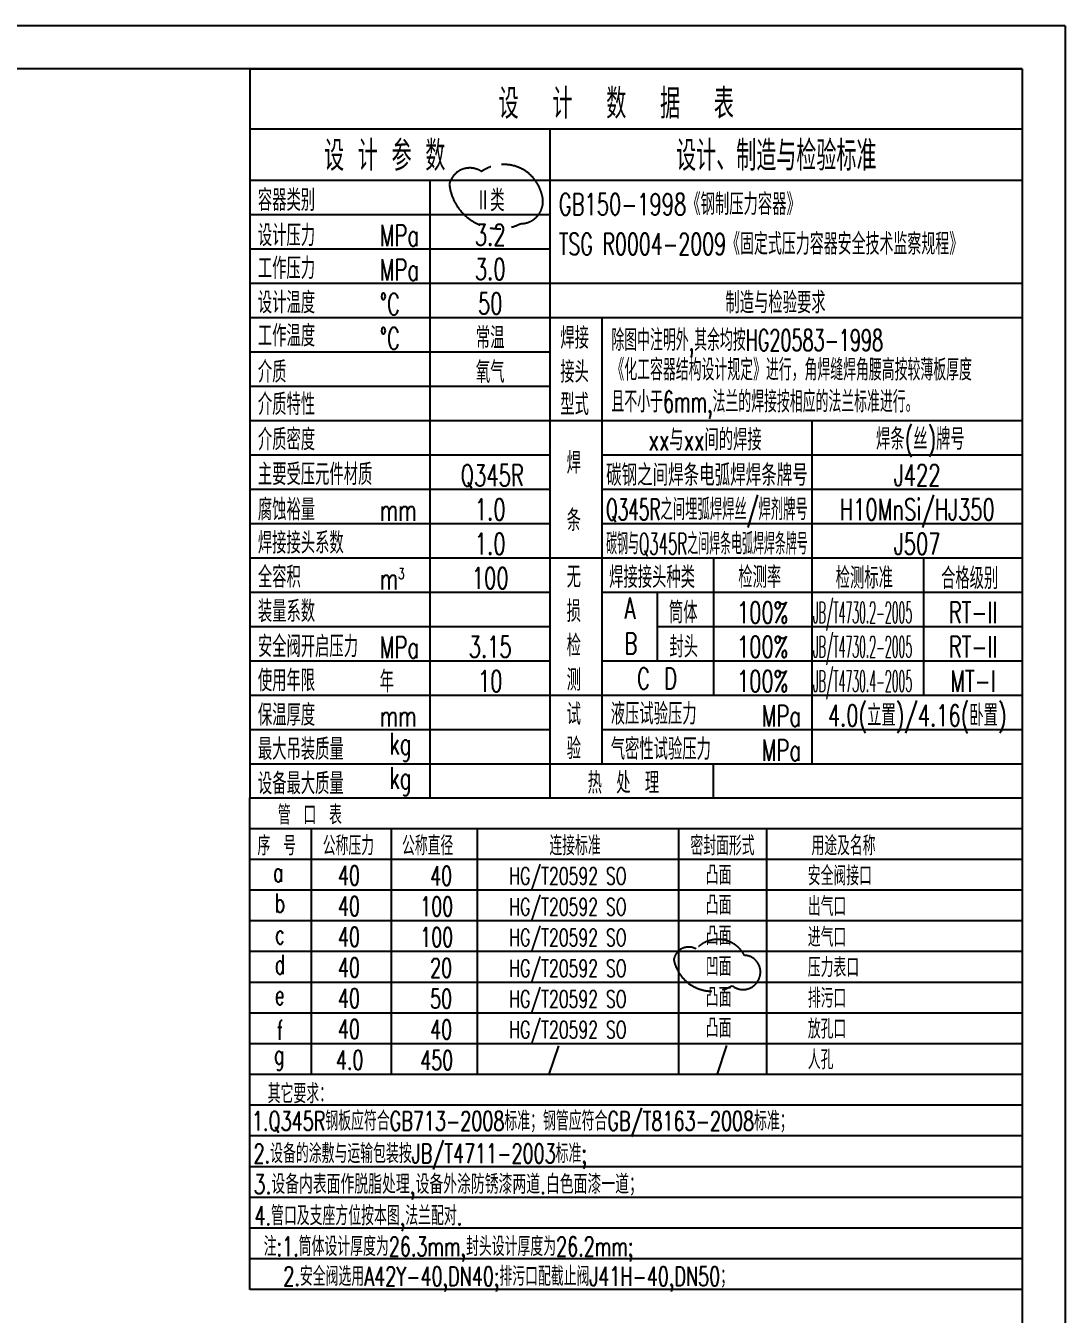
# Model space of a CAD drawing. Extents: x -450 to 13906, y -180 to 14958.
# Drawn here: x 5882 to 10242, y 9552 to 14958 of the extents above; entities that cross this region are included whole.
import ezdxf
from ezdxf.enums import TextEntityAlignment as Align

# ---------------------------------------------------------------- set-up
doc = ezdxf.new("R2010")
doc.units = 0
doc.header["$LTSCALE"] = 180
doc.linetypes.add('AUSGEZOGEN', pattern=[0])
doc.linetypes.add('CENTER', pattern=[2, 1.25, -0.25, 0.25, -0.25])
doc.layers.get('0').update_dxf_attribs({"linetype": 'AUSGEZOGEN'})
for name, color, linetype in [('2细线层', 4, 'Continuous'), ('3中心线层', 1, 'CENTER'), ('6文字层', 4, 'Continuous'), ('图框层', 7, 'Continuous')]:
    doc.layers.add(name, color=color, linetype=linetype)
doc.styles.add('PC_TEXTSTYLE', font='romans.shx', dxfattribs={"width": 0.667, "bigfont": 'hzfs.shx'})

# ---------------------------------------------------------------- blocks, each defined once
blk = doc.blocks.new('PC_CSL_BLOCK')
at = {"ltscale": 5}
blk.add_line((0, 0), (0, -170), dxfattribs=at)
at = {"layer": '2细线层', "ltscale": 5}
for p, q in [((-180, 0), (-180, -170)), ((-98, -58), (-98, -162)), ((-49, -114), (-49, -82)), ((-98, -90), (0, -90)), ((-98, -98), (0, -98)), ((-98, -106), (0, -106)), ((-72, -114), (-72, -146)), ((-49, -162), (-49, -114)), ((-23, -114), (-23, -146)), ((-98, -122), (0, -122)), ((-85, -138), (-85, -122)), ((-85, -130), (0, -130)), ((-98, -138), (0, -138)), ((-72, -170), (-72, -162))]:
    blk.add_line(p, q, dxfattribs=at)
at = {"layer": '2细线层'}
for p, q in [((-180, 0), (0, 0)), ((-180, -14), (0, -14)), ((-110, -170), (-110, -14)), ((-180, -26), (0, -26)), ((-138, -170), (-138, -26)), ((-180, -34), (-110, -34)), ((-180, -42), (-110, -42)), ((-180, -50), (0, -50)), ((-180, -58), (0, -58)), ((-180, -66), (-110, -66)), ((-180, -74), (-110, -74)), ((-180, -82), (0, -82)), ((-180, -90), (-110, -90)), ((-180, -98), (-110, -98)), ((-180, -106), (-110, -106)), ((-180, -114), (0, -114)), ((-180, -122), (-110, -122)), ((-180, -130), (-110, -130)), ((-180, -138), (-110, -138)), ((-180, -146), (0, -146)), ((-180, -154), (-110, -154)), ((-98, -154), (0, -154)), ((-180, -162), (0, -162)), ((-180, -170), (0, -170))]:
    blk.add_line(p, q, dxfattribs=at)
at = {"layer": '6文字层', "ltscale": 5, "style": 'PC_TEXTSTYLE'}
for s, height, width, p in [('设\u3000 计\u3000 数\u3000 据\u3000 表', 7, 0.667, (-122.04, -11.68)), ('设 计 参 数', 7, 0.667, (-162.72, -23.81)), ('设计、制造与检验标准', 7, 0.667, (-80.67, -23.81)), ('容器类别', 5, 0.667, (-178.14, -33.15)), ('GB150-1998《钢制压力容器》', 5, 0.667, (-108.03, -34.11)), ('设计压力', 5, 0.667, (-178.14, -41.37)), ('MPa', 5, 0.667, (-149.75, -41.37)), ('TSG R0004-2009《固定式压力容器安全技术监察规程》', 5, 0.65, (-108.03, -43.37)), ('工作压力', 5, 0.667, (-178.14, -49.03)), ('MPa', 5, 0.667, (-149.75, -49.37)), ('设计温度', 5, 0.667, (-178.14, -57.05)), ('%%dC', 5, 0.667, (-149.75, -57.37)), ('制造与检验要求', 5, 0.667, (-69.19, -57.05)), ('工作温度', 5, 0.667, (-178.14, -64.77)), ('焊接', 5, 0.667, (-107.67, -65.28)), ('%%dC', 5, 0.667, (-149.75, -65.37)), ('除图中注明外,其余均按HG20583-1998', 5, 0.6, (-95.75, -65.78)), ('介质', 5, 0.667, (-178.14, -73.2)), ('接头', 5, 0.667, (-107.67, -73.2)), ('《化工容器结构设计规定》进行，角焊缝焊角腰高按较薄板厚度', 5, 0.6, (-95.75, -72.7)), ('且不小于6mm,法兰的焊接按相应的法兰标准进行。', 5, 0.6, (-95.75, -80.13)), ('介质特性', 5, 0.667, (-178.14, -80.75)), ('型式', 5, 0.667, (-107.67, -80.75)), ('介质密度', 5, 0.667, (-178.14, -88.96)), ('xx与xx间的焊接', 5, 0.667, (-87.13, -89.01)), ('焊条(丝)牌号', 5, 0.667, (-34.1, -88.84)), ('焊', 5, 0.667, (-106.18, -94.41)), ('主要受压元件材质', 5, 0.667, (-178.14, -97.06)), ('腐蚀裕量', 5, 0.667, (-178.14, -105.3)), ('mm', 5, 0.667, (-149.75, -105.37)), ('条', 5, 0.667, (-106.18, -107.76)), ('焊接接头系数', 5, 0.667, (-178.14, -113.04)), ('全容积', 5, 0.667, (-178.14, -121)), ('3', 2.5, 0.667, (-145.41, -118.96)), ('无', 5, 0.667, (-106.18, -120.98)), ('焊接接头种类', 5, 0.667, (-96.28, -121.04)), ('检测率', 5, 0.667, (-66.19, -121.04)), ('检测标准', 5, 0.667, (-43.49, -121.22)), ('合格级别', 5, 0.667, (-18.94, -121.31)), ('m', 5, 0.667, (-149.75, -121.37)), ('装量系数', 5, 0.667, (-178.14, -129)), ('损', 5, 0.667, (-106.18, -128.98)), ('A', 5, 0.667, (-92.71, -128.26)), ('筒体', 5, 0.667, (-82.35, -129.28)), ('JB/T4730.2-2005', 5, 0.37, (-48.75, -129.28)), ('安全阀开启压力', 5, 0.667, (-178.14, -137.19)), ('检', 5, 0.667, (-106.18, -136.98)), ('B', 5, 0.667, (-92.71, -136.49)), ('封头', 5, 0.667, (-82.24, -137.26)), ('JB/T4730.2-2005', 5, 0.37, (-48.75, -137.28)), ('MPa', 5, 0.667, (-149.75, -137.37)), ('使用年限', 5, 0.667, (-178.14, -145.13)), ('年', 5, 0.667, (-149.75, -145.37)), ('测', 5, 0.667, (-106.18, -144.98)), ('C\u3000D', 5, 0.667, (-89.8, -144.66)), ('JB/T4730.4-2005', 5, 0.37, (-48.75, -145.28)), ('保温厚度', 5, 0.667, (-178.14, -153.16)), ('mm', 5, 0.667, (-149.75, -153.37)), ('试', 5, 0.667, (-106.18, -152.98)), ('液压试验压力', 5, 0.667, (-95.91, -152.89)), ('MPa', 5, 0.667, (-60.75, -153.37)), ('最大吊装质量', 5, 0.667, (-178.14, -161.14)), ('kg', 5, 0.667, (-147.53, -159.85)), ('验', 5, 0.667, (-106.18, -160.98)), ('气密性试验压力', 5, 0.667, (-95.91, -161.1)), ('MPa', 5, 0.667, (-60.75, -161.37)), ('设备最大质量', 5, 0.667, (-178.14, -169.14)), ('kg', 5, 0.667, (-147.53, -167.85)), ('热\u3000处\u3000理', 5, 0.667, (-101.3, -168.98))]:
    blk.add_text(s, height=height, dxfattribs=dict(at, width=width)).set_placement(p)
for tag, width, p, p2 in [('容器类别', 1.194894, (-137, -33.25), (-111, -33.25)), ('设计压力', 1.197441, (-137, -41.25), (-111, -41.25)), ('工作压力', 1.197441, (-137, -49.25), (-111, -49.25)), ('设计温度', 1.177358, (-137, -57.25), (-111, -57.25)), ('工作温度', 1.177358, (-137, -65.25), (-111, -65.25)), ('介质', 2.4, (-137, -73.25), (-111, -73.25)), ('介质特性', 1.18481, (-137, -81.25), (-111, -81.25)), ('介质密度', 1.177358, (-137, -89.25), (-111, -89.25)), ('母 材 1', 1.980602, (-97, -97.25), (-50, -97.25)), ('焊\u3000条 1', 1.945565, (-48, -97.25), (-1, -97.25)), ('腐蚀裕量', 1.177358, (-137, -105.25), (-111, -105.25)), ('母 材 2', 1.868139, (-97, -105.25), (-50, -105.25)), ('焊\u3000条 2', 1.836936, (-48, -105.25), (-1, -105.25)), ('焊接接头系数', 0.781085, (-137, -113.25), (-111, -113.25)), ('母 材 3', 1.868139, (-97, -113.25), (-50, -113.25)), ('焊\u3000条 3', 1.836936, (-48, -113.25), (-1, -113.25)), ('全容积', 1.581972, (-137, -121.25), (-111, -121.25)), ('充装系数', 1.172443, (-137, -129.25), (-111, -129.25)), ('检测率筒体', 0.753488, (-71, -129.25), (-50, -129.25)), ('合格级别筒体', 0.628255, (-22, -129.25), (-1, -129.25)), ('安全阀起跳压力', 0.677443, (-137, -137.25), (-111, -137.25)), ('检测率封头', 0.763636, (-71, -137.25), (-50, -137.25)), ('合格级别封头', 0.635294, (-22, -137.25), (-1, -137.25)), ('保温材料', 1.174895, (-137, -145.25), (-111, -145.25)), ('检测率ＣＤ', 0.801631, (-71, -145.25), (-50, -145.25)), ('合格级别ＣＤ', 0.661373, (-22, -145.25), (-1, -145.25)), ('保温厚度', 1.177358, (-137, -153.25), (-111, -153.25)), ('液压压力', 2.164606, (-48, -153.25), (-1, -153.25)), ('最大吊装质量', 0.783264, (-137, -161.25), (-111, -161.25)), ('气密性压力', 1.723599, (-48, -161.25), (-1, -161.25)), ('设备最大质量', 0.783264, (-137, -169.25), (-111, -169.25)), ('热\u3000处\u3000理', 2.560709, (-71, -169.25), (-1, -169.25))]:
    blk.add_attdef(tag, text='', height=5, dxfattribs=dict(at, width=width)).set_placement(p, p2, align=Align.FIT)
at = {"layer": '6文字层', "ltscale": 5, "style": 'PC_TEXTSTYLE', "width": 0.754193}
blk.add_attdef('主要受压元件', text='', height=5, rotation=0.2211, dxfattribs=at).set_placement((-136.07, -97.35), (-111, -97.25), align=Align.FIT)

msp = doc.modelspace()

# ---------------------------------------------------------------- linework, layer by layer
at = {"layer": '2细线层'}
for p, q in [((10242, 14958), (-450, 14958)), ((10242, 14958), (10242, -180)), ((6822, 10557.75), (6822, 11718)), ((10062, 11589.08), (6822, 11589.08)), ((10062, 11589.08), (6822, 11589.08)), ((7078.37, 11589.08), (7078.37, 10557.75)), ((7414.81, 11589.08), (7414.81, 10557.75)), ((7775.09, 11589.08), (7775.09, 10557.75)), ((8620.08, 11589.08), (8620.08, 10557.75)), ((8989.27, 11589.08), (8989.27, 10557.75)), ((10062, 11460.17), (6822, 11460.17)), ((10062, 11460.17), (6822, 11460.17)), ((10062, 11331.25), (6822, 11331.25)), ((10062, 11202.33), (6822, 11202.33)), ((10062, 11202.33), (6822, 11202.33)), ((10062, 11073.41), (6822, 11073.41)), ((10062, 10944.5), (6822, 10944.5)), ((10062, 10815.58), (6822, 10815.58)), ((10062, 10686.66), (6822, 10686.66)), ((6822, 10428.83), (6822, 10557.75)), ((10062, 10557.75), (6822, 10557.75)), ((10062, 10428.83), (6822, 10428.83)), ((10062, 10428.83), (6822, 10428.83)), ((10062, 10428.83), (6822, 10428.83)), ((10062, 10428.83), (6822, 10428.83)), ((6822, 9655.33), (6822, 10428.83)), ((10062, 10299.91), (6822, 10299.91)), ((10062, 10170.99), (6822, 10170.99)), ((10062, 10042.08), (6822, 10042.08)), ((10062, 9913.16), (6822, 9913.16)), ((10062, 9784.24), (6822, 9784.24)), ((10062, 9655.33), (6822, 9655.33))]:
    msp.add_line(p, q, dxfattribs=at)
at = {"layer": '3中心线层'}
for points in [[(7658.24, 14293.85, -0.5205671), (7793.91, 14346.32, -0.5205671), (8045.55, 14254.49, -0.5205671), (7958.02, 14127.68, -0.5205671)], [(8600.06, 11039.85, -0.5205671), (8693.6, 11084.36, -0.5205671), (8896.27, 11057.65, -0.5205671), (8958.63, 10961.96, -0.5205671), (8845.05, 10930.81, -0.5205671)]]:
    msp.add_lwpolyline(points, format="xyb", close=True, dxfattribs=at)
at = {"layer": '图框层'}
for q in [(0, 14778), (10062, 0)]:
    msp.add_line((10062, 14778), q, dxfattribs=at)

# ---------------------------------------------------------------- block references
ref = msp.add_blockref('PC_CSL_BLOCK', (10062, 14778), dxfattribs=dict(at, xscale=18, yscale=18, zscale=18))
ref.add_attrib('合格级别ＣＤ', 'MT-I', dxfattribs={"layer": '6文字层', "ltscale": 5, "height": 90, "style": 'PC_TEXTSTYLE', "width": 0.667}).set_placement((9855, 12163.5), align=Align.CENTER)
ref.add_attrib('合格级别封头', 'RT-II', dxfattribs={"layer": '6文字层', "ltscale": 5, "height": 90, "style": 'PC_TEXTSTYLE', "width": 0.667}).set_placement((9855, 12307.5), align=Align.CENTER)
ref.add_attrib('合格级别筒体', 'RT-II', dxfattribs={"layer": '6文字层', "ltscale": 5, "height": 90, "style": 'PC_TEXTSTYLE', "width": 0.667}).set_placement((9855, 12451.5), align=Align.CENTER)
ref.add_attrib('检测率ＣＤ', '100%', dxfattribs={"layer": '6文字层', "ltscale": 5, "height": 90, "style": 'PC_TEXTSTYLE', "width": 0.667}).set_placement((8973, 12163.5), align=Align.CENTER)
ref.add_attrib('检测率封头', '100%', dxfattribs={"layer": '6文字层', "ltscale": 5, "height": 90, "style": 'PC_TEXTSTYLE', "width": 0.667}).set_placement((8973, 12307.5), align=Align.CENTER)
ref.add_attrib('检测率筒体', '100%', dxfattribs={"layer": '6文字层', "ltscale": 5, "height": 90, "style": 'PC_TEXTSTYLE', "width": 0.667}).set_placement((8973, 12451.5), align=Align.CENTER)
ref.add_attrib('焊\u3000条 3', 'J507', dxfattribs={"layer": '6文字层', "ltscale": 5, "height": 90, "style": 'PC_TEXTSTYLE', "width": 0.667}).set_placement((9621, 12739.5), align=Align.CENTER)
ref.add_attrib('焊\u3000条 2', 'H10MnSi/HJ350', dxfattribs={"layer": '6文字层', "ltscale": 5, "height": 90, "style": 'PC_TEXTSTYLE', "width": 0.667}).set_placement((9621, 12883.5), align=Align.CENTER)
ref.add_attrib('焊\u3000条 1', 'J422', dxfattribs={"layer": '6文字层', "ltscale": 5, "height": 90, "style": 'PC_TEXTSTYLE', "width": 0.667}).set_placement((9621, 13027.5), align=Align.CENTER)
ref.add_attrib('母 材 3', '碳钢与Q345R之间焊条电弧焊焊条牌号', dxfattribs={"layer": '6文字层', "ltscale": 5, "height": 90, "style": 'PC_TEXTSTYLE', "width": 0.460468}).set_placement((8316, 12739.5), (9162, 12739.5), align=Align.FIT)
ref.add_attrib('母 材 2', 'Q345R之间埋弧焊焊丝/焊剂牌号', dxfattribs={"layer": '6文字层', "ltscale": 5, "height": 90, "style": 'PC_TEXTSTYLE', "width": 0.518526}).set_placement((8316, 12883.5), (9162, 12883.5), align=Align.FIT)
ref.add_attrib('液压压力', '4.0(立置)/4.16(卧置)', dxfattribs={"layer": '6文字层', "ltscale": 5, "height": 90, "style": 'PC_TEXTSTYLE', "width": 0.667}).set_placement((9621, 12019.5), align=Align.CENTER)
ref.add_attrib('母 材 1', '碳钢之间焊条电弧焊焊条牌号', dxfattribs={"layer": '6文字层', "ltscale": 5, "height": 90, "style": 'PC_TEXTSTYLE', "width": 0.652862}).set_placement((8316, 13027.5), (9162, 13027.5), align=Align.FIT)
ref.add_attrib('保温材料', '10', dxfattribs={"layer": '6文字层', "ltscale": 5, "height": 90, "style": 'PC_TEXTSTYLE', "width": 0.667}).set_placement((7830, 12163.5), align=Align.CENTER)
ref.add_attrib('安全阀起跳压力', '3.15', dxfattribs={"layer": '6文字层', "ltscale": 5, "height": 90, "style": 'PC_TEXTSTYLE', "width": 0.667}).set_placement((7830, 12307.5), align=Align.CENTER)
ref.add_attrib('全容积', '100', dxfattribs={"layer": '6文字层', "ltscale": 5, "height": 90, "style": 'PC_TEXTSTYLE', "width": 0.667}).set_placement((7830, 12595.5), align=Align.CENTER)
ref.add_attrib('焊接接头系数', '1.0', dxfattribs={"layer": '6文字层', "ltscale": 5, "height": 90, "style": 'PC_TEXTSTYLE', "width": 0.667}).set_placement((7830, 12739.5), align=Align.CENTER)
ref.add_attrib('腐蚀裕量', '1.0', dxfattribs={"layer": '6文字层', "ltscale": 5, "height": 90, "style": 'PC_TEXTSTYLE', "width": 0.667}).set_placement((7830, 12883.5), align=Align.CENTER)
ref.add_attrib('主要受压元件', 'Q345R', dxfattribs={"layer": '6文字层', "ltscale": 5, "height": 90, "rotation": 0.22112, "style": 'PC_TEXTSTYLE', "width": 0.667}).set_placement((7838.37, 13026.63), align=Align.CENTER)
ref.add_attrib('介质', '氧气', dxfattribs={"layer": '6文字层', "ltscale": 5, "height": 90, "style": 'PC_TEXTSTYLE', "width": 0.667}).set_placement((7830, 13459.5), align=Align.CENTER)
ref.add_attrib('工作温度', '常温', dxfattribs={"layer": '6文字层', "ltscale": 5, "height": 90, "style": 'PC_TEXTSTYLE', "width": 0.667}).set_placement((7830, 13603.5), align=Align.CENTER)
ref.add_attrib('设计温度', '50', dxfattribs={"layer": '6文字层', "ltscale": 5, "height": 90, "style": 'PC_TEXTSTYLE', "width": 0.667}).set_placement((7830, 13747.5), align=Align.CENTER)
ref.add_attrib('工作压力', '3.0', dxfattribs={"layer": '6文字层', "ltscale": 5, "height": 90, "style": 'PC_TEXTSTYLE', "width": 0.667}).set_placement((7830, 13891.5), align=Align.CENTER)
ref.add_attrib('设计压力', '3.2', dxfattribs={"layer": '6文字层', "ltscale": 5, "height": 90, "style": 'PC_TEXTSTYLE', "width": 0.667}).set_placement((7830, 14035.5), align=Align.CENTER)
ref.add_attrib('容器类别', 'Ⅱ类', dxfattribs={"layer": '6文字层', "ltscale": 5, "height": 90, "style": 'PC_TEXTSTYLE', "width": 0.667}).set_placement((7830, 14179.5), align=Align.CENTER)

# ---------------------------------------------------------------- texts
at = {"layer": '2细线层', "style": 'PC_TEXTSTYLE', "width": 0.667}
for s, height, p in [('管\u3000口\u3000表', 80.573, (6939.12, 11606.49)), ('序\u3000号\u3000', 80.573, (6854.08, 11477.58)), ('公称压力 ', 80.573, (7127.69, 11477.58)), ('公称直径', 80.573, (7460.21, 11477.58)), ('连接标准', 80.573, (8078.46, 11477.58)), ('密封面形式', 80.573, (8670.13, 11477.58)), ('用途及名称', 80.573, (9177.68, 11477.58)), ('a', 80.57, (6919.05, 11366.22)), ('40', 80.573, (7191.54, 11352.91)), ('HG/T20592 SO', 72, (7909.94, 11354.39)), ('凸面', 80.573, (8734.66, 11354.46)), ('安全阀接口', 80.573, (9162.38, 11351.25)), ('b', 80.57, (6926.07, 11237.3)), ('40', 80.573, (7191.54, 11224)), ('HG/T20592 SO', 72, (7909.94, 11225.47)), ('凸面', 80.573, (8734.66, 11228.49)), ('出气口', 80.573, (9162.38, 11222.33)), ('c', 80.57, (6927.16, 11105.15)), ('40', 80.573, (7191.54, 11095.08)), ('HG/T20592 SO', 72, (7909.94, 11096.55)), ('凸面', 80.573, (8734.66, 11099.57)), ('进气口', 80.573, (9162.38, 11093.42)), ('d', 80.57, (6926.07, 10979.47)), ('40', 80.573, (7191.54, 10966.16)), ('HG/T20592 SO', 72, (7909.94, 10967.64)), ('凹面', 80.573, (8734.66, 10970.65)), ('压力表口', 80.573, (9162.38, 10966.4)), ('HG/T20592 SO', 72, (7909.94, 10838.72)), ('凸面', 80.573, (8734.66, 10841.73)), ('排污口', 80.573, (9162.38, 10837.48)), ('e', 80.57, (6926.07, 10850.55)), ('40', 80.573, (7191.54, 10837.25)), ('f', 80.57, (6934.89, 10703.26)), ('40', 80.573, (7191.54, 10708.33)), ('HG/T20592 SO', 72, (7909.94, 10709.8)), ('凸面', 80.573, (8734.66, 10712.82)), ('放孔口', 80.573, (9162.38, 10708.57)), ('g', 80.57, (6922.35, 10601.21)), ('4.0', 80.573, (7183.06, 10578.35)), ('    /', 80.573, (7909.94, 10581.72)), ('/', 80.57, (8775.62, 10583.9)), ('人孔', 80.573, (9162.38, 10579.65))]:
    msp.add_text(s, height=height, dxfattribs=at).set_placement(p)
for s, p in [(' 40', (7605.6, 11351.25)), ('100', (7605.6, 11222.33)), ('100', (7605.6, 11093.42)), (' 20', (7605.6, 10964.5)), (' 50', (7605.6, 10835.58)), (' 40', (7605.6, 10706.67)), ('450', (7605.6, 10577.75))]:
    msp.add_text(s, height=80.573, dxfattribs=at).set_placement(p, align=Align.CENTER)
at = {"layer": '2细线层', "style": 'PC_TEXTSTYLE', "width": 0.67}
msp.add_text('其它要求：', height=80.573, dxfattribs=at).set_placement((7031.72, 10517.5), align=Align.TOP_CENTER)
at = {"layer": '2细线层', "style": 'PC_TEXTSTYLE'}
for s, width, p in [('1.Q345R钢板应符合GB713-2008标准；钢管应符合GB/T8163-2008标准；', 0.67, (6830.65, 10403.17)), ('2.设备的涂敷与运输包装按JB/T4711-2003标准;', 0.67, (6837.48, 10266.61)), ('3.设备内表面作脱脂处理,设备外涂防锈漆两道.白色面漆一道；', 0.72, (6837.48, 10137.69)), ('4.管口及支座方位按本图,法兰配对.', 0.67, (6841.24, 10005.59)), ('注:1.筒体设计厚度为26.3mm,封头设计厚度为26.2mm;', 0.67, (6880.2, 9876.67)), ('2.安全阀选用A42Y-40,DN40;排污口配截止阀J41H-40,DN50；', 0.67, (6962.23, 9751.26))]:
    msp.add_text(s, height=80.5732, dxfattribs=dict(at, width=width)).set_placement(p, align=Align.TOP_LEFT)

doc.saveas('drawing.dxf')
